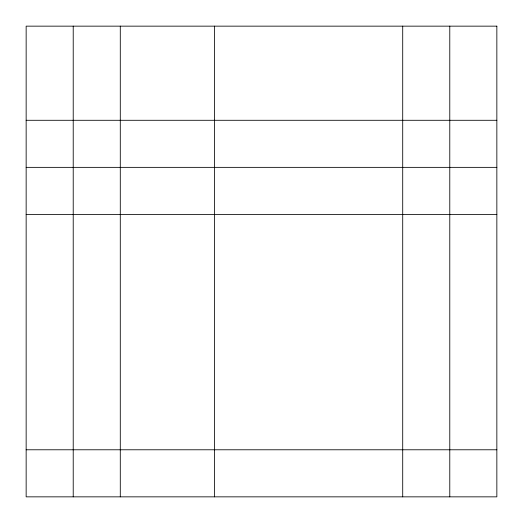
<?xml version="1.0" encoding="UTF-8"?>
<svg xmlns="http://www.w3.org/2000/svg" width="523" height="523" viewBox="0 0 523 523"><rect width="100%" height="100%" fill="white"/><g stroke="black" fill="none" stroke-linecap="round" stroke-linejoin="round"><path stroke-width="0.78" d="M26.15 120.29L496.85 120.29M26.15 167.36L496.85 167.36M26.15 214.43L496.85 214.43M26.15 449.78L496.85 449.78M449.78 26.15L449.78 496.85M402.71 26.15L402.71 496.85M214.43 26.15L214.43 496.85M120.29 26.15L120.29 496.85M73.22 26.15L73.22 496.85M496.85 26.15L26.15 26.15L26.15 496.85L496.85 496.85L496.85 26.15"/></g></svg>
